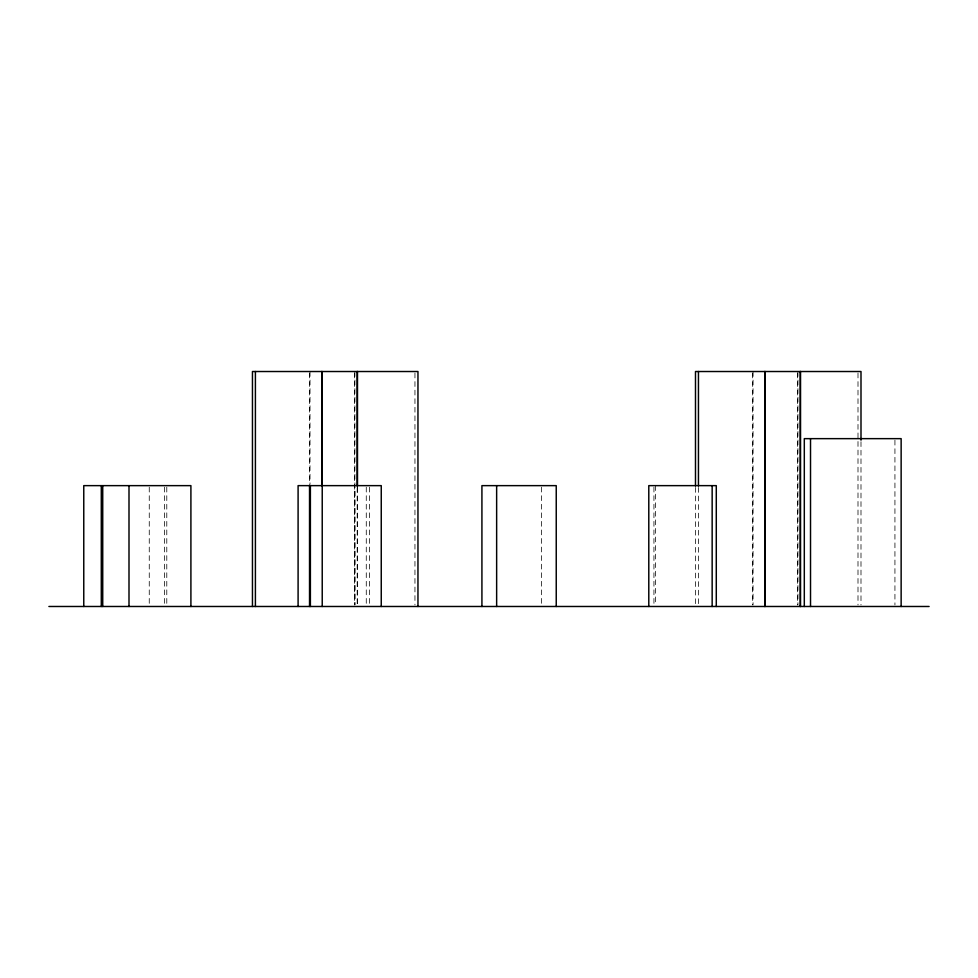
<?xml version="1.0" encoding="UTF-8"?>
<svg xmlns="http://www.w3.org/2000/svg" width="978" height="978" viewBox="0 0 978 978"><rect width="100%" height="100%" fill="white"/><g stroke="black" fill="none" stroke-linecap="round" stroke-linejoin="round"><path stroke-width="0.73" stroke-dasharray="4.89 3.67" d="M894.931 440.173L894.931 604.954M860.995 441.701L860.995 604.954M857.999 373.034L857.999 604.954M797.938 371.518L797.938 604.954M797.535 373.034L797.535 604.954M753.06 371.518L753.06 604.954M752.657 373.034L752.657 604.954M698.451 487.472L698.451 604.954M695.492 487.472L695.492 604.954M655.48 485.638L655.48 604.979M653.94 487.154L653.94 604.979M541.506 487.154L541.506 604.979M414.953 373.034L414.953 604.954M369.391 487.154L369.391 604.979M366.273 487.154L366.273 604.979M357.483 487.472L357.483 604.954M357.178 487.472L357.178 604.954M354.892 371.518L354.892 604.954L354.831 487.154M354.488 373.034L354.488 604.954M310.014 371.518L310.014 484.416M309.623 373.034L309.623 484.416M166.786 487.154L166.786 604.979M164.634 487.154L164.634 604.979M149.255 487.154L149.255 604.979"/><path stroke-width="1.47" d="M48.9 606.482L929.1 606.482M901.141 606.482L901.141 438.645L804.307 438.645L804.307 606.482M860.995 440.173L860.995 371.518L695.492 371.518L695.492 485.944M810.517 438.645L810.517 606.482M800.53 371.518L800.53 606.482M800.212 371.518L800.212 606.482M765.053 371.518L765.053 606.482M764.784 371.518L764.784 606.482M716.287 606.482L716.287 485.638L648.793 485.638L648.793 606.482M712.155 485.638L712.155 606.482M698.451 371.518L698.451 485.944M556.237 606.482L556.237 485.638L481.922 485.638L481.922 606.482M496.641 485.638L496.641 606.482M417.961 606.482L417.961 371.518L252.458 371.518L252.458 606.482M381.249 606.482L381.249 485.638L298.094 485.638L298.094 606.482M357.483 371.518L357.483 485.944M357.178 371.518L357.178 485.944M322.227 485.638L322.227 606.482M322.019 371.518L322.019 485.944M321.738 371.518L321.738 485.944M310.381 485.638L310.381 606.482M309.537 485.638L309.537 606.482M255.405 371.518L255.405 606.482M190.906 606.482L190.906 485.638L83.766 485.638L83.766 606.482M128.998 485.638L128.998 606.482M102.727 485.638L102.727 606.482M101.296 485.638L101.296 606.482"/></g></svg>
